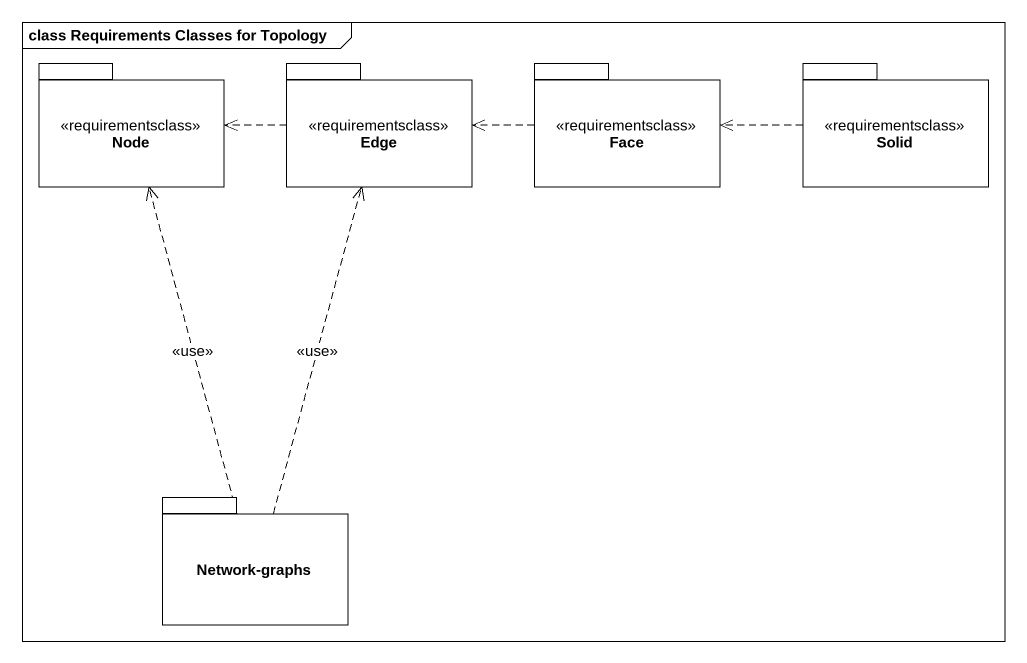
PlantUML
@startuml
mainframe class Requirements Classes for Topology
package "Node" as Node_ <<requirementsclass>> {
}
package Edge <<requirementsclass>> {
}
package Face <<requirementsclass>> {
}
package Solid <<requirementsclass>> {
}
package "Network-graphs" as Network_graphs {
}
Edge .left.> Node_
Face .left.> Edge
Solid .left.> Face
Network_graphs .up.> Node_ : <<use>>
Network_graphs .up.> Edge : <<use>>
@enduml
